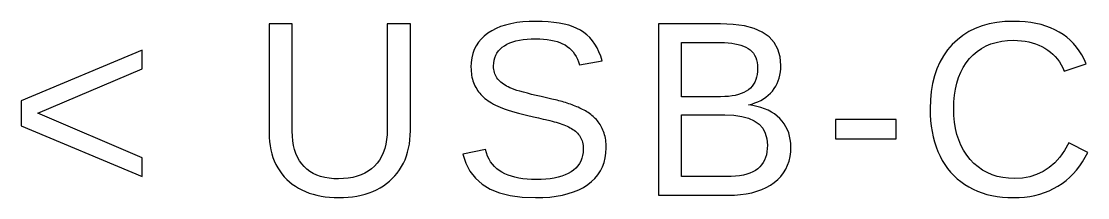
# Model space of a CAD drawing. Header units: metres. Extents: x 8.1 to 95, y -21.3 to 62.6.
# Drawn here: x 8.12 to 18.24, y 60.98 to 62.65 of the extents above; entities that cross this region are included whole.
import ezdxf

# ---------------------------------------------------------------- set-up
doc = ezdxf.new("R2010")
doc.units = ezdxf.units.M

msp = doc.modelspace()

# ---------------------------------------------------------------- linework, layer by layer
for p, q in [((12.8748, 62.6429), (12.8172, 62.636)), ((12.9358, 62.6471), (12.8748, 62.6429)), ((13.0002, 62.6485), (12.9358, 62.6471)), ((13.0601, 62.6475), (13.0002, 62.6485)), ((13.1167, 62.6443), (13.0601, 62.6475)), ((13.1702, 62.6391), (13.1167, 62.6443)), ((13.2204, 62.6318), (13.1702, 62.6391)), ((17.3741, 62.6376), (17.3016, 62.6241)), ((17.4506, 62.6458), (17.3741, 62.6376)), ((17.5311, 62.6485), (17.4506, 62.6458)), ((17.5877, 62.6473), (17.5311, 62.6485)), ((17.6422, 62.6435), (17.5877, 62.6473)), ((17.6946, 62.6372), (17.6422, 62.6435)), ((17.7449, 62.6285), (17.6946, 62.6372)), ((10.6876, 62.6243), (10.4674, 62.6243)), ((10.4674, 62.6243), (10.4674, 61.5902)), ((10.6876, 61.6087), (10.6876, 62.6243)), ((11.8081, 62.6243), (11.5891, 62.6243)), ((11.5891, 62.6243), (11.5891, 61.6237)), ((11.8081, 61.611), (11.8081, 62.6243)), ((12.5803, 62.5592), (12.5431, 62.5355)), ((12.6209, 62.5802), (12.5803, 62.5592)), ((12.6649, 62.5983), (12.6209, 62.5802)), ((12.7122, 62.6136), (12.6649, 62.5983)), ((12.763, 62.6262), (12.7122, 62.6136)), ((12.8172, 62.636), (12.763, 62.6262)), ((13.2674, 62.6224), (13.2204, 62.6318)), ((13.3112, 62.6109), (13.2674, 62.6224)), ((13.3518, 62.5972), (13.3112, 62.6109)), ((13.3891, 62.5816), (13.3518, 62.5972)), ((13.4233, 62.5638), (13.3891, 62.5816)), ((13.4547, 62.5435), (13.4233, 62.5638)), ((13.484, 62.5202), (13.4547, 62.5435)), ((14.7527, 62.6243), (14.1625, 62.6243)), ((14.1625, 62.6243), (14.1625, 61)), ((14.8727, 62.6194), (14.7527, 62.6243)), ((14.9786, 62.6048), (14.8727, 62.6194)), ((15.0704, 62.5805), (14.9786, 62.6048)), ((15.148, 62.5464), (15.0704, 62.5805)), ((15.2115, 62.5026), (15.148, 62.5464)), ((17.1079, 62.5507), (17.0513, 62.5153)), ((17.1685, 62.5806), (17.1079, 62.5507)), ((17.233, 62.605), (17.1685, 62.5806)), ((17.3016, 62.6241), (17.233, 62.605)), ((17.793, 62.6172), (17.7449, 62.6285)), ((17.8391, 62.6034), (17.793, 62.6172)), ((17.883, 62.5871), (17.8391, 62.6034)), ((17.9249, 62.5684), (17.883, 62.5871)), ((17.9646, 62.5471), (17.9249, 62.5684)), ((18.0021, 62.5233), (17.9646, 62.5471)), ((12.4544, 62.4496), (12.4327, 62.4162)), ((12.48, 62.4806), (12.4544, 62.4496)), ((12.5096, 62.5092), (12.48, 62.4806)), ((12.5431, 62.5355), (12.5096, 62.5092)), ((12.7244, 62.4315), (12.7506, 62.4435)), ((12.7506, 62.4435), (12.7791, 62.4538)), ((12.7791, 62.4538), (12.8099, 62.4626)), ((12.8099, 62.4626), (12.8429, 62.4698)), ((12.8429, 62.4698), (12.8783, 62.4753)), ((12.8783, 62.4753), (12.9159, 62.4793)), ((12.9159, 62.4793), (12.9557, 62.4817)), ((12.9557, 62.4817), (12.9979, 62.4825)), ((12.9979, 62.4825), (13.0364, 62.4818)), ((13.0364, 62.4818), (13.073, 62.4796)), ((13.073, 62.4796), (13.1077, 62.476)), ((13.1077, 62.476), (13.1404, 62.471)), ((13.1404, 62.471), (13.1713, 62.4645)), ((13.1713, 62.4645), (13.2003, 62.4566)), ((13.2003, 62.4566), (13.2273, 62.4473)), ((13.2273, 62.4473), (13.2525, 62.4365)), ((13.2525, 62.4365), (13.2757, 62.4243)), ((13.5112, 62.494), (13.484, 62.5202)), ((13.5361, 62.4649), (13.5112, 62.494)), ((13.5589, 62.4328), (13.5361, 62.4649)), ((14.3826, 61.9338), (14.3826, 62.4479)), ((14.3826, 62.4479), (14.7527, 62.4479)), ((14.7527, 62.4479), (14.7896, 62.4472)), ((14.7896, 62.4472), (14.8245, 62.4451)), ((14.8245, 62.4451), (14.8575, 62.4417)), ((14.8575, 62.4417), (14.8884, 62.4368)), ((14.8884, 62.4368), (14.9174, 62.4305)), ((15.261, 62.4491), (15.2115, 62.5026)), ((15.2962, 62.3858), (15.261, 62.4491)), ((16.9987, 62.4745), (16.9501, 62.4283)), ((17.0513, 62.5153), (16.9987, 62.4745)), ((17.3173, 62.4344), (17.3669, 62.4494)), ((17.3669, 62.4494), (17.4195, 62.4601)), ((17.4195, 62.4601), (17.475, 62.4665)), ((17.475, 62.4665), (17.5334, 62.4687)), ((17.5334, 62.4687), (17.571, 62.4677)), ((17.571, 62.4677), (17.6075, 62.465)), ((17.6075, 62.465), (17.6428, 62.4603)), ((17.6428, 62.4603), (17.6769, 62.4539)), ((17.6769, 62.4539), (17.7099, 62.4455)), ((17.7099, 62.4455), (17.7417, 62.4354)), ((17.7417, 62.4354), (17.7724, 62.4233)), ((18.0374, 62.4971), (18.0021, 62.5233)), ((18.0704, 62.4686), (18.0374, 62.4971)), ((18.1011, 62.4375), (18.0704, 62.4686)), ((18.1295, 62.4041), (18.1011, 62.4375)), ((9.26349, 62.3764), (8.11642, 61.8946)), ((9.26349, 62.1989), (9.26349, 62.3764)), ((12.4012, 62.3424), (12.3913, 62.3019)), ((12.415, 62.3805), (12.4012, 62.3424)), ((12.4327, 62.4162), (12.415, 62.3805)), ((12.6181, 62.3267), (12.6295, 62.348)), ((12.6295, 62.348), (12.6435, 62.3679)), ((12.6435, 62.3679), (12.6599, 62.3861)), ((12.6599, 62.3861), (12.6789, 62.4028)), ((12.6789, 62.4028), (12.7005, 62.4179)), ((12.7005, 62.4179), (12.7244, 62.4315)), ((13.2757, 62.4243), (13.2972, 62.4105)), ((13.2972, 62.4105), (13.3171, 62.3949)), ((13.3171, 62.3949), (13.3354, 62.3776)), ((13.3354, 62.3776), (13.3521, 62.3585)), ((13.3521, 62.3585), (13.3672, 62.3377)), ((13.3672, 62.3377), (13.3808, 62.3152)), ((13.5796, 62.3978), (13.5589, 62.4328)), ((13.598, 62.3598), (13.5796, 62.3978)), ((13.6143, 62.3189), (13.598, 62.3598)), ((14.9174, 62.4305), (14.9443, 62.4228)), ((14.9443, 62.4228), (14.9693, 62.4138)), ((14.9693, 62.4138), (14.9922, 62.4033)), ((14.9922, 62.4033), (15.0132, 62.3914)), ((15.0132, 62.3914), (15.0321, 62.378)), ((15.0321, 62.378), (15.0488, 62.3626)), ((15.0488, 62.3626), (15.0632, 62.3455)), ((15.0632, 62.3455), (15.0754, 62.3264)), ((15.3174, 62.3128), (15.2962, 62.3858)), ((16.9061, 62.3773), (16.8672, 62.3222)), ((16.9501, 62.4283), (16.9061, 62.3773)), ((17.1486, 62.3316), (17.1863, 62.3637)), ((17.1863, 62.3637), (17.2271, 62.3916)), ((17.2271, 62.3916), (17.2707, 62.4151)), ((17.2707, 62.4151), (17.3173, 62.4344)), ((17.7724, 62.4233), (17.8019, 62.4095)), ((17.8019, 62.4095), (17.8303, 62.3937)), ((17.8303, 62.3937), (17.8572, 62.3763)), ((17.8572, 62.3763), (17.8825, 62.3571)), ((17.8825, 62.3571), (17.9061, 62.3364)), ((17.9061, 62.3364), (17.9279, 62.3139)), ((18.1557, 62.3683), (18.1295, 62.4041)), ((18.1796, 62.33), (18.1557, 62.3683)), ((12.3854, 62.2591), (12.3834, 62.2139)), ((12.3913, 62.3019), (12.3854, 62.2591)), ((12.5979, 62.2254), (12.5991, 62.2531)), ((12.5991, 62.2531), (12.6029, 62.2792)), ((12.6029, 62.2792), (12.6093, 62.3037)), ((12.6093, 62.3037), (12.6181, 62.3267)), ((13.3808, 62.3152), (13.3927, 62.2908)), ((13.3927, 62.2908), (13.403, 62.2648)), ((13.403, 62.2648), (13.4118, 62.237)), ((13.4118, 62.237), (13.6285, 62.275)), ((13.6285, 62.275), (13.6143, 62.3189)), ((15.0754, 62.3264), (15.0854, 62.3055)), ((15.0854, 62.3055), (15.0932, 62.2828)), ((15.0932, 62.2828), (15.0987, 62.2582)), ((15.0987, 62.2582), (15.102, 62.2318)), ((15.3245, 62.23), (15.3174, 62.3128)), ((16.8336, 62.2628), (16.8051, 62.1994)), ((16.8672, 62.3222), (16.8336, 62.2628)), ((17.0546, 62.2117), (17.0824, 62.255)), ((17.0824, 62.255), (17.1138, 62.2952)), ((17.1138, 62.2952), (17.1486, 62.3316)), ((17.9279, 62.3139), (17.9481, 62.2899)), ((17.9481, 62.2899), (17.9666, 62.2641)), ((17.9666, 62.2641), (17.9834, 62.2367)), ((17.9834, 62.2367), (17.9985, 62.2077)), ((18.0119, 62.177), (18.2205, 62.2462)), ((18.2012, 62.2893), (18.1796, 62.33)), ((18.2205, 62.2462), (18.2012, 62.2893)), ((8.27435, 61.777), (9.26349, 62.1989)), ((12.3834, 62.2139), (12.3838, 62.1939)), ((12.3838, 62.1939), (12.3849, 62.1745)), ((12.3849, 62.1745), (12.3868, 62.1555)), ((12.3868, 62.1555), (12.3895, 62.137)), ((12.3895, 62.137), (12.3929, 62.1191)), ((12.5984, 62.2091), (12.5979, 62.2254)), ((12.5998, 62.1934), (12.5984, 62.2091)), ((12.6023, 62.1784), (12.5998, 62.1934)), ((12.6057, 62.164), (12.6023, 62.1784)), ((12.6101, 62.1502), (12.6057, 62.164)), ((12.6155, 62.1371), (12.6101, 62.1502)), ((12.6219, 62.1246), (12.6155, 62.1371)), ((15.0988, 62.1461), (15.0935, 62.1199)), ((15.1021, 62.1739), (15.0988, 62.1461)), ((15.102, 62.2318), (15.1031, 62.2035)), ((15.1031, 62.2035), (15.1021, 62.1739)), ((15.3085, 62.1111), (15.3155, 62.1391)), ((15.3155, 62.1391), (15.3205, 62.1683)), ((15.3205, 62.1683), (15.3235, 62.1986)), ((15.3235, 62.1986), (15.3245, 62.23)), ((16.7818, 62.1317), (16.7636, 62.06)), ((16.8051, 62.1994), (16.7818, 62.1317)), ((17.0102, 62.1156), (17.0305, 62.1652)), ((17.0305, 62.1652), (17.0546, 62.2117)), ((17.9985, 62.2077), (18.0119, 62.177)), ((12.3929, 62.1191), (12.397, 62.1017)), ((12.397, 62.1017), (12.4019, 62.0848)), ((12.4019, 62.0848), (12.4076, 62.0684)), ((12.4076, 62.0684), (12.414, 62.0525)), ((12.414, 62.0525), (12.4211, 62.0371)), ((12.4211, 62.0371), (12.4289, 62.0221)), ((12.6293, 62.1127), (12.6219, 62.1246)), ((12.6376, 62.1015), (12.6293, 62.1127)), ((12.6469, 62.0908), (12.6376, 62.1015)), ((12.657, 62.0805), (12.6469, 62.0908)), ((12.6681, 62.0705), (12.657, 62.0805)), ((12.6799, 62.0609), (12.6681, 62.0705)), ((12.6927, 62.0517), (12.6799, 62.0609)), ((12.7063, 62.0428), (12.6927, 62.0517)), ((12.7208, 62.0343), (12.7063, 62.0428)), ((12.7361, 62.0262), (12.7208, 62.0343)), ((15.0505, 62.033), (15.0344, 62.0157)), ((15.0645, 62.0521), (15.0505, 62.033)), ((15.0763, 62.073), (15.0645, 62.0521)), ((15.086, 62.0956), (15.0763, 62.073)), ((15.0935, 62.1199), (15.086, 62.0956)), ((15.2607, 62.0103), (15.2757, 62.0338)), ((15.2757, 62.0338), (15.2886, 62.0584)), ((15.2886, 62.0584), (15.2996, 62.0842)), ((15.2996, 62.0842), (15.3085, 62.1111)), ((16.7636, 62.06), (16.7507, 61.984)), ((16.9806, 62.0067), (16.9935, 62.0627)), ((16.9935, 62.0627), (17.0102, 62.1156)), ((12.4289, 62.0221), (12.4374, 62.0076)), ((12.4374, 62.0076), (12.4465, 61.9935)), ((12.4465, 61.9935), (12.4563, 61.9799)), ((12.4563, 61.9799), (12.4668, 61.9667)), ((12.4668, 61.9667), (12.4779, 61.9539)), ((12.4779, 61.9539), (12.4897, 61.9416)), ((12.4897, 61.9416), (12.5022, 61.9297)), ((12.5022, 61.9297), (12.5155, 61.9182)), ((12.7523, 62.0185), (12.7361, 62.0262)), ((12.7708, 62.0107), (12.7523, 62.0185)), ((12.793, 62.0026), (12.7708, 62.0107)), ((12.8188, 61.9941), (12.793, 62.0026)), ((12.8483, 61.9852), (12.8188, 61.9941)), ((12.8815, 61.9759), (12.8483, 61.9852)), ((12.9184, 61.9662), (12.8815, 61.9759)), ((12.9589, 61.9562), (12.9184, 61.9662)), ((13.0031, 61.9458), (12.9589, 61.9562)), ((13.0509, 61.9349), (13.0031, 61.9458)), ((13.1008, 61.9233), (13.0509, 61.9349)), ((14.7527, 61.9338), (14.3826, 61.9338)), ((14.7908, 61.9346), (14.7527, 61.9338)), ((14.8267, 61.937), (14.7908, 61.9346)), ((14.8604, 61.9411), (14.8267, 61.937)), ((14.8918, 61.9469), (14.8604, 61.9411)), ((14.9211, 61.9542), (14.8918, 61.9469)), ((14.9482, 61.9632), (14.9211, 61.9542)), ((14.973, 61.9739), (14.9482, 61.9632)), ((14.9957, 61.9861), (14.973, 61.9739)), ((15.0161, 62), (14.9957, 61.9861)), ((15.0344, 62.0157), (15.0161, 62)), ((15.1589, 61.9136), (15.1826, 61.9298)), ((15.1826, 61.9298), (15.2046, 61.9476)), ((15.2046, 61.9476), (15.225, 61.967)), ((15.225, 61.967), (15.2438, 61.9879)), ((15.2438, 61.9879), (15.2607, 62.0103)), ((16.7507, 61.984), (16.7429, 61.9039)), ((16.9658, 61.8852), (16.9714, 61.9475)), ((16.9714, 61.9475), (16.9806, 62.0067)), ((8.11642, 61.8946), (8.11642, 61.6582)), ((12.5155, 61.9182), (12.5299, 61.9069)), ((12.5299, 61.9069), (12.5453, 61.8958)), ((12.5453, 61.8958), (12.5617, 61.885)), ((12.5617, 61.885), (12.5792, 61.8745)), ((12.5792, 61.8745), (12.5977, 61.8642)), ((12.5977, 61.8642), (12.6173, 61.8541)), ((12.6173, 61.8541), (12.6379, 61.8442)), ((12.6379, 61.8442), (12.6595, 61.8346)), ((12.6595, 61.8346), (12.6828, 61.8251)), ((13.1506, 61.9116), (13.1008, 61.9233)), ((13.2002, 61.8998), (13.1506, 61.9116)), ((13.2167, 61.8957), (13.2002, 61.8998)), ((13.2329, 61.8915), (13.2167, 61.8957)), ((13.2491, 61.8871), (13.2329, 61.8915)), ((13.265, 61.8825), (13.2491, 61.8871)), ((13.2809, 61.8778), (13.265, 61.8825)), ((13.2965, 61.8729), (13.2809, 61.8778)), ((13.312, 61.8678), (13.2965, 61.8729)), ((13.3274, 61.8625), (13.312, 61.8678)), ((13.3426, 61.8571), (13.3274, 61.8625)), ((13.3576, 61.8515), (13.3426, 61.8571)), ((13.3724, 61.8457), (13.3576, 61.8515)), ((13.387, 61.8396), (13.3724, 61.8457)), ((13.4013, 61.8334), (13.387, 61.8396)), ((13.4155, 61.8269), (13.4013, 61.8334)), ((15.0155, 61.8565), (15.0475, 61.8648)), ((15.0575, 61.8504), (15.0155, 61.8565)), ((15.0475, 61.8648), (15.0778, 61.8746)), ((15.0972, 61.8422), (15.0575, 61.8504)), ((15.0778, 61.8746), (15.1065, 61.886)), ((15.1348, 61.8319), (15.0972, 61.8422)), ((15.1065, 61.886), (15.1335, 61.899)), ((15.1335, 61.899), (15.1589, 61.9136)), ((15.1702, 61.8195), (15.1348, 61.8319)), ((16.7429, 61.9039), (16.7403, 61.8196)), ((16.964, 61.8196), (16.9658, 61.8852)), ((9.26349, 61.3539), (8.27435, 61.777)), ((12.6828, 61.8251), (12.7085, 61.8157)), ((12.7085, 61.8157), (12.7363, 61.8062)), ((12.7363, 61.8062), (12.7665, 61.7967)), ((12.7665, 61.7967), (12.799, 61.7872)), ((12.799, 61.7872), (12.8338, 61.7778)), ((12.8338, 61.7778), (12.8708, 61.7683)), ((12.8708, 61.7683), (12.9102, 61.7588)), ((12.9102, 61.7588), (12.9761, 61.7437)), ((12.9761, 61.7437), (13.0234, 61.7328)), ((13.0234, 61.7328), (13.0687, 61.7222)), ((13.4294, 61.8202), (13.4155, 61.8269)), ((13.4431, 61.8133), (13.4294, 61.8202)), ((13.4567, 61.8062), (13.4431, 61.8133)), ((13.47, 61.7989), (13.4567, 61.8062)), ((13.483, 61.7913), (13.47, 61.7989)), ((13.4956, 61.7833), (13.483, 61.7913)), ((13.5078, 61.7749), (13.4956, 61.7833)), ((13.5197, 61.7662), (13.5078, 61.7749)), ((13.5311, 61.7571), (13.5197, 61.7662)), ((13.5422, 61.7477), (13.5311, 61.7571)), ((13.5529, 61.7378), (13.5422, 61.7477)), ((13.5632, 61.7276), (13.5529, 61.7378)), ((13.5732, 61.717), (13.5632, 61.7276)), ((14.3826, 61.1764), (14.3826, 61.762)), ((14.3826, 61.762), (14.793, 61.762)), ((14.793, 61.762), (14.8777, 61.7585)), ((14.8777, 61.7585), (14.9524, 61.7478)), ((14.9524, 61.7478), (15.0172, 61.7301)), ((15.0172, 61.7301), (15.072, 61.7053)), ((15.2033, 61.8051), (15.1702, 61.8195)), ((15.2343, 61.7886), (15.2033, 61.8051)), ((15.2631, 61.7701), (15.2343, 61.7886)), ((15.2897, 61.7495), (15.2631, 61.7701)), ((15.3141, 61.7268), (15.2897, 61.7495)), ((15.3361, 61.7024), (15.3141, 61.7268)), ((16.7403, 61.8196), (16.7415, 61.7629)), ((16.7415, 61.7629), (16.7449, 61.7078)), ((16.9659, 61.7547), (16.964, 61.8196)), ((16.9717, 61.6927), (16.9659, 61.7547)), ((8.11642, 61.6582), (9.26349, 61.1775)), ((13.0687, 61.7222), (13.0906, 61.717)), ((13.0906, 61.717), (13.133, 61.707)), ((13.133, 61.707), (13.1535, 61.702)), ((13.1535, 61.702), (13.1734, 61.6971)), ((13.1734, 61.6971), (13.1927, 61.6918)), ((13.1927, 61.6918), (13.2114, 61.6863)), ((13.2114, 61.6863), (13.2295, 61.6805)), ((13.2295, 61.6805), (13.2469, 61.6745)), ((13.2469, 61.6745), (13.2637, 61.6682)), ((13.2637, 61.6682), (13.2798, 61.6617)), ((13.2798, 61.6617), (13.2954, 61.6549)), ((13.2954, 61.6549), (13.3103, 61.6479)), ((13.3103, 61.6479), (13.3245, 61.6405)), ((13.3245, 61.6405), (13.3381, 61.6327)), ((13.3381, 61.6327), (13.3508, 61.6244)), ((13.5827, 61.7061), (13.5732, 61.717)), ((13.5917, 61.6947), (13.5827, 61.7061)), ((13.6003, 61.6828), (13.5917, 61.6947)), ((13.6083, 61.6706), (13.6003, 61.6828)), ((13.616, 61.6579), (13.6083, 61.6706)), ((13.6231, 61.6448), (13.616, 61.6579)), ((13.6298, 61.6313), (13.6231, 61.6448)), ((13.636, 61.6173), (13.6298, 61.6313)), ((15.072, 61.7053), (15.1168, 61.6734)), ((15.1168, 61.6734), (15.1517, 61.6344)), ((15.1517, 61.6344), (15.1766, 61.5883)), ((15.3555, 61.6767), (15.3361, 61.7024)), ((15.3724, 61.6495), (15.3555, 61.6767)), ((15.3866, 61.621), (15.3724, 61.6495)), ((16.4187, 61.7193), (15.8423, 61.7193)), ((15.8423, 61.7193), (15.8423, 61.5349)), ((16.4187, 61.5349), (16.4187, 61.7193)), ((16.7449, 61.7078), (16.7507, 61.6545)), ((16.7507, 61.6545), (16.7589, 61.6029)), ((16.9813, 61.6336), (16.9717, 61.6927)), ((16.9948, 61.5773), (16.9813, 61.6336)), ((10.4674, 61.5902), (10.4684, 61.5484)), ((10.4684, 61.5484), (10.4714, 61.5078)), ((10.6889, 61.5606), (10.6876, 61.6087)), ((10.6931, 61.5151), (10.6889, 61.5606)), ((11.5831, 61.5271), (11.5755, 61.483)), ((11.5876, 61.5741), (11.5831, 61.5271)), ((11.5891, 61.6237), (11.5876, 61.5741)), ((11.7988, 61.4856), (11.804, 61.526)), ((11.804, 61.526), (11.8071, 61.5679)), ((11.8071, 61.5679), (11.8081, 61.611)), ((13.3508, 61.6244), (13.3629, 61.6158)), ((13.3629, 61.6158), (13.3743, 61.6067)), ((13.3743, 61.6067), (13.3849, 61.5972)), ((13.3849, 61.5972), (13.3947, 61.5872)), ((13.3947, 61.5872), (13.4039, 61.5768)), ((13.4039, 61.5768), (13.4123, 61.566)), ((13.4123, 61.566), (13.42, 61.5546)), ((13.42, 61.5546), (13.4267, 61.5425)), ((13.4267, 61.5425), (13.4325, 61.5296)), ((13.4325, 61.5296), (13.4374, 61.516)), ((13.6418, 61.6029), (13.636, 61.6173)), ((13.647, 61.588), (13.6418, 61.6029)), ((13.6515, 61.5726), (13.647, 61.588)), ((13.6555, 61.5565), (13.6515, 61.5726)), ((13.6589, 61.5399), (13.6555, 61.5565)), ((13.6616, 61.5228), (13.6589, 61.5399)), ((15.1766, 61.5883), (15.1915, 61.5352)), ((15.1915, 61.5352), (15.1965, 61.475)), ((15.3983, 61.5911), (15.3866, 61.621)), ((15.4073, 61.5598), (15.3983, 61.5911)), ((15.4138, 61.5271), (15.4073, 61.5598)), ((15.4177, 61.4931), (15.4138, 61.5271)), ((15.8423, 61.5349), (16.4187, 61.5349)), ((16.7589, 61.6029), (16.7693, 61.553)), ((16.7693, 61.553), (16.7821, 61.5048)), ((17.0122, 61.524), (16.9948, 61.5773)), ((10.4714, 61.5078), (10.4765, 61.4686)), ((10.4765, 61.4686), (10.4835, 61.4306)), ((10.4835, 61.4306), (10.4926, 61.394)), ((10.7001, 61.4723), (10.6931, 61.5151)), ((10.7099, 61.4321), (10.7001, 61.4723)), ((10.7224, 61.3945), (10.7099, 61.4321)), ((11.565, 61.4415), (11.5515, 61.4027)), ((11.5755, 61.483), (11.565, 61.4415)), ((11.7823, 61.4087), (11.7916, 61.4465)), ((11.7916, 61.4465), (11.7988, 61.4856)), ((12.5206, 61.4323), (12.3074, 61.3896)), ((12.5299, 61.4007), (12.5206, 61.4323)), ((13.4374, 61.516), (13.4415, 61.5017)), ((13.4415, 61.5017), (13.4446, 61.4866)), ((13.4446, 61.4866), (13.4469, 61.4708)), ((13.4469, 61.4708), (13.4482, 61.4542)), ((13.4486, 61.4369), (13.4472, 61.4062)), ((13.4482, 61.4542), (13.4486, 61.4369)), ((13.6638, 61.5051), (13.6616, 61.5228)), ((13.6653, 61.4868), (13.6638, 61.5051)), ((13.6644, 61.3997), (13.6665, 61.4484)), ((13.6662, 61.4679), (13.6653, 61.4868)), ((13.6665, 61.4484), (13.6662, 61.4679)), ((15.1954, 61.4428), (15.192, 61.4125)), ((15.1965, 61.475), (15.1954, 61.4428)), ((15.4171, 61.4107), (15.419, 61.4577)), ((15.419, 61.4577), (15.4177, 61.4931)), ((16.7821, 61.5048), (16.7971, 61.4584)), ((16.7971, 61.4584), (16.8145, 61.4136)), ((17.0334, 61.4735), (17.0122, 61.524)), ((17.0584, 61.426), (17.0334, 61.4735)), ((17.0874, 61.3813), (17.0584, 61.426)), ((18.0154, 61.4248), (17.971, 61.3623)), ((18.0557, 61.4957), (18.0154, 61.4248)), ((18.2355, 61.4058), (18.0557, 61.4957)), ((9.26349, 61.1775), (9.26349, 61.3539)), ((10.4926, 61.394), (10.5037, 61.3586)), ((10.5037, 61.3586), (10.5169, 61.3246)), ((10.5169, 61.3246), (10.532, 61.2919)), ((10.7378, 61.3597), (10.7224, 61.3945)), ((10.7559, 61.3274), (10.7378, 61.3597)), ((10.7768, 61.2979), (10.7559, 61.3274)), ((11.5155, 61.3334), (11.493, 61.3028)), ((11.535, 61.3667), (11.5155, 61.3334)), ((11.5515, 61.4027), (11.535, 61.3667)), ((11.7421, 61.3033), (11.7575, 61.3371)), ((11.7575, 61.3371), (11.7709, 61.3722)), ((11.7709, 61.3722), (11.7823, 61.4087)), ((12.3074, 61.3896), (12.3345, 61.303)), ((12.5411, 61.3711), (12.5299, 61.4007)), ((12.5544, 61.3433), (12.5411, 61.3711)), ((12.5698, 61.3175), (12.5544, 61.3433)), ((13.4258, 61.3244), (13.4129, 61.3005)), ((13.4358, 61.35), (13.4258, 61.3244)), ((13.4429, 61.3773), (13.4358, 61.35)), ((13.4472, 61.4062), (13.4429, 61.3773)), ((13.647, 61.3098), (13.6579, 61.3535)), ((13.6579, 61.3535), (13.6644, 61.3997)), ((15.168, 61.3325), (15.1555, 61.3095)), ((15.1783, 61.3573), (15.168, 61.3325)), ((15.1863, 61.384), (15.1783, 61.3573)), ((15.192, 61.4125), (15.1863, 61.384)), ((15.3878, 61.284), (15.4015, 61.3239)), ((15.4015, 61.3239), (15.4112, 61.3661)), ((15.4112, 61.3661), (15.4171, 61.4107)), ((16.8145, 61.4136), (16.8343, 61.3706)), ((16.8343, 61.3706), (16.8562, 61.3296)), ((16.8562, 61.3296), (16.8802, 61.2907)), ((17.1201, 61.3395), (17.0874, 61.3813)), ((17.1562, 61.3014), (17.1201, 61.3395)), ((17.971, 61.3623), (17.9223, 61.308)), ((18.1869, 61.3175), (18.2122, 61.3604)), ((18.2122, 61.3604), (18.2355, 61.4058)), ((10.532, 61.2919), (10.5492, 61.2605)), ((10.5492, 61.2605), (10.5682, 61.2306)), ((10.5682, 61.2306), (10.5889, 61.2023)), ((10.8005, 61.2709), (10.7768, 61.2979)), ((10.8269, 61.2467), (10.8005, 61.2709)), ((10.8557, 61.2254), (10.8269, 61.2467)), ((10.887, 61.2069), (10.8557, 61.2254)), ((11.4086, 61.2278), (11.3755, 61.2086)), ((11.4392, 61.2499), (11.4086, 61.2278)), ((11.4674, 61.2749), (11.4392, 61.2499)), ((11.493, 61.3028), (11.4674, 61.2749)), ((11.6839, 61.2107), (11.7051, 61.24)), ((11.7051, 61.24), (11.7245, 61.2709)), ((11.7245, 61.2709), (11.7421, 61.3033)), ((12.3345, 61.303), (12.374, 61.2266)), ((12.374, 61.2266), (12.4258, 61.1604)), ((12.5872, 61.2936), (12.5698, 61.3175)), ((12.6067, 61.2717), (12.5872, 61.2936)), ((12.6282, 61.2516), (12.6067, 61.2717)), ((12.6518, 61.2335), (12.6282, 61.2516)), ((12.6774, 61.2173), (12.6518, 61.2335)), ((13.3328, 61.2219), (13.3058, 61.2065)), ((13.3571, 61.239), (13.3328, 61.2219)), ((13.3786, 61.2578), (13.3571, 61.239)), ((13.3972, 61.2783), (13.3786, 61.2578)), ((13.4129, 61.3005), (13.3972, 61.2783)), ((13.5884, 61.1938), (13.6123, 61.23)), ((13.6123, 61.23), (13.6318, 61.2687)), ((13.6318, 61.2687), (13.647, 61.3098)), ((15.0579, 61.2217), (15.0306, 61.2097)), ((15.0824, 61.2356), (15.0579, 61.2217)), ((15.1043, 61.2513), (15.0824, 61.2356)), ((15.1236, 61.2689), (15.1043, 61.2513)), ((15.1407, 61.2883), (15.1236, 61.2689)), ((15.1555, 61.3095), (15.1407, 61.2883)), ((15.3488, 61.2115), (15.3703, 61.2466)), ((15.3703, 61.2466), (15.3878, 61.284)), ((16.8802, 61.2907), (16.9064, 61.2539)), ((16.9064, 61.2539), (16.9346, 61.2194)), ((17.195, 61.2678), (17.1562, 61.3014)), ((17.2365, 61.2386), (17.195, 61.2678)), ((17.2807, 61.214), (17.2365, 61.2386)), ((17.8125, 61.2246), (17.7513, 61.1954)), ((17.8695, 61.2622), (17.8125, 61.2246)), ((17.9223, 61.308), (17.8695, 61.2622)), ((18.099, 61.2036), (18.1303, 61.2391)), ((18.1303, 61.2391), (18.1596, 61.2771)), ((18.1596, 61.2771), (18.1869, 61.3175)), ((10.5889, 61.2023), (10.6112, 61.1756)), ((10.6112, 61.1756), (10.6352, 61.1505)), ((10.6352, 61.1505), (10.6608, 61.1271)), ((10.6608, 61.1271), (10.6881, 61.1053)), ((10.9208, 61.1912), (10.887, 61.2069)), ((10.957, 61.1784), (10.9208, 61.1912)), ((10.9957, 61.1684), (10.957, 61.1784)), ((11.0369, 61.1613), (10.9957, 61.1684)), ((11.0806, 61.157), (11.0369, 61.1613)), ((11.1268, 61.1556), (11.0806, 61.157)), ((11.1743, 61.1571), (11.1268, 61.1556)), ((11.2193, 61.1615), (11.1743, 61.1571)), ((11.262, 61.1689), (11.2193, 61.1615)), ((11.3022, 61.1792), (11.262, 61.1689)), ((11.3401, 61.1924), (11.3022, 61.1792)), ((11.3755, 61.2086), (11.3401, 61.1924)), ((11.5823, 61.1103), (11.6103, 61.1329)), ((11.6103, 61.1329), (11.6366, 61.1572)), ((11.6366, 61.1572), (11.6611, 61.1831)), ((11.6611, 61.1831), (11.6839, 61.2107)), ((12.4258, 61.1604), (12.49, 61.1043)), ((12.7051, 61.2029), (12.6774, 61.2173)), ((12.735, 61.1902), (12.7051, 61.2029)), ((12.767, 61.1792), (12.735, 61.1902)), ((12.8011, 61.1699), (12.767, 61.1792)), ((12.8373, 61.1623), (12.8011, 61.1699)), ((12.8757, 61.1563), (12.8373, 61.1623)), ((12.9162, 61.1521), (12.8757, 61.1563)), ((12.9589, 61.1496), (12.9162, 61.1521)), ((13.0037, 61.1487), (12.9589, 61.1496)), ((13.0499, 61.1496), (13.0037, 61.1487)), ((13.0936, 61.1523), (13.0499, 61.1496)), ((13.135, 61.1568), (13.0936, 61.1523)), ((13.174, 61.1632), (13.135, 61.1568)), ((13.2106, 61.1713), (13.174, 61.1632)), ((13.2447, 61.1812), (13.2106, 61.1713)), ((13.2765, 61.193), (13.2447, 61.1812)), ((13.3058, 61.2065), (13.2765, 61.193)), ((13.4907, 61.1003), (13.5276, 61.129)), ((13.5276, 61.129), (13.5602, 61.1601)), ((13.5602, 61.1601), (13.5884, 61.1938)), ((14.8103, 61.1764), (14.3826, 61.1764)), ((14.8538, 61.1773), (14.8103, 61.1764)), ((14.8946, 61.1801), (14.8538, 61.1773)), ((14.9326, 61.1847), (14.8946, 61.1801)), ((14.968, 61.1912), (14.9326, 61.1847)), ((15.0007, 61.1995), (14.968, 61.1912)), ((15.0306, 61.2097), (15.0007, 61.1995)), ((15.2245, 61.0952), (15.2611, 61.1205)), ((15.2611, 61.1205), (15.2942, 61.1484)), ((15.2942, 61.1484), (15.3235, 61.1788)), ((15.3235, 61.1788), (15.3488, 61.2115)), ((16.9346, 61.2194), (16.965, 61.187)), ((16.965, 61.187), (16.9975, 61.1567)), ((16.9975, 61.1567), (17.032, 61.1286)), ((17.032, 61.1286), (17.0687, 61.1027)), ((17.3277, 61.1938), (17.2807, 61.214)), ((17.3774, 61.1781), (17.3277, 61.1938)), ((17.4297, 61.1669), (17.3774, 61.1781)), ((17.4848, 61.1602), (17.4297, 61.1669)), ((17.5427, 61.1579), (17.4848, 61.1602)), ((17.6164, 61.1621), (17.5427, 61.1579)), ((17.686, 61.1746), (17.6164, 61.1621)), ((17.7513, 61.1954), (17.686, 61.1746)), ((17.993, 61.112), (18.0303, 61.1401)), ((18.0303, 61.1401), (18.0657, 61.1706)), ((18.0657, 61.1706), (18.099, 61.2036)), ((10.6881, 61.1053), (10.717, 61.0851)), ((10.717, 61.0851), (10.7476, 61.0665)), ((10.7476, 61.0665), (10.7798, 61.0496)), ((10.7798, 61.0496), (10.8134, 61.0343)), ((10.8134, 61.0343), (10.8484, 61.0209)), ((10.8484, 61.0209), (10.8846, 61.0092)), ((11.3803, 61.0105), (11.4176, 61.0226)), ((11.4176, 61.0226), (11.4536, 61.0366)), ((11.4536, 61.0366), (11.4882, 61.0524)), ((11.4882, 61.0524), (11.5213, 61.0701)), ((11.5213, 61.0701), (11.5527, 61.0893)), ((11.5527, 61.0893), (11.5823, 61.1103)), ((12.49, 61.1043), (12.5665, 61.0585)), ((12.5665, 61.0585), (12.6553, 61.0228)), ((12.6553, 61.0228), (12.7564, 60.9973)), ((13.3061, 61.015), (13.3576, 61.0318)), ((13.3576, 61.0318), (13.4055, 61.0516)), ((13.4055, 61.0516), (13.4499, 61.0744)), ((13.4499, 61.0744), (13.4907, 61.1003)), ((14.9957, 61.0134), (15.0475, 61.0238)), ((15.0475, 61.0238), (15.0963, 61.0372)), ((15.0963, 61.0372), (15.1421, 61.0535)), ((15.1421, 61.0535), (15.1848, 61.0729)), ((15.1848, 61.0729), (15.2245, 61.0952)), ((17.0687, 61.1027), (17.1075, 61.079)), ((17.1075, 61.079), (17.1481, 61.0575)), ((17.1481, 61.0575), (17.1904, 61.0387)), ((17.1904, 61.0387), (17.2344, 61.0223)), ((17.2344, 61.0223), (17.2799, 61.0084)), ((17.7807, 61.0107), (17.8261, 61.0256)), ((17.8261, 61.0256), (17.8701, 61.0432)), ((17.8701, 61.0432), (17.9126, 61.0635)), ((17.9126, 61.0635), (17.9536, 61.0865)), ((17.9536, 61.0865), (17.993, 61.112)), ((10.8846, 61.0092), (10.922, 60.9994)), ((10.922, 60.9994), (10.9607, 60.9913)), ((10.9607, 60.9913), (11.0006, 60.985)), ((11.0006, 60.985), (11.0418, 60.9805)), ((11.0418, 60.9805), (11.0842, 60.9779)), ((11.0842, 60.9779), (11.1279, 60.977)), ((11.1279, 60.977), (11.1734, 60.9779)), ((11.1734, 60.9779), (11.2175, 60.9807)), ((11.2175, 60.9807), (11.2602, 60.9854)), ((11.2602, 60.9854), (11.3016, 60.9919)), ((11.3016, 60.9919), (11.3416, 61.0002)), ((11.3416, 61.0002), (11.3803, 61.0105)), ((12.7564, 60.9973), (12.8698, 60.9821)), ((12.8698, 60.9821), (12.9956, 60.977)), ((12.9956, 60.977), (13.0648, 60.9785)), ((13.0648, 60.9785), (13.1304, 60.983)), ((13.1304, 60.983), (13.1925, 60.9907)), ((13.1925, 60.9907), (13.2511, 61.0013)), ((13.2511, 61.0013), (13.3061, 61.015)), ((14.1625, 61), (14.8219, 61)), ((14.8219, 61), (14.8828, 61.0015)), ((14.8828, 61.0015), (14.9408, 61.0059)), ((14.9408, 61.0059), (14.9957, 61.0134)), ((17.2799, 61.0084), (17.3271, 60.9971)), ((17.3271, 60.9971), (17.376, 60.9883)), ((17.376, 60.9883), (17.4264, 60.982)), ((17.4264, 60.982), (17.4785, 60.9782)), ((17.4785, 60.9782), (17.5323, 60.977)), ((17.5323, 60.977), (17.5849, 60.9783)), ((17.5849, 60.9783), (17.636, 60.9824)), ((17.636, 60.9824), (17.6857, 60.9891)), ((17.6857, 60.9891), (17.7339, 60.9986)), ((17.7339, 60.9986), (17.7807, 61.0107))]:
    msp.add_line(p, q)

doc.saveas('drawing.dxf')
